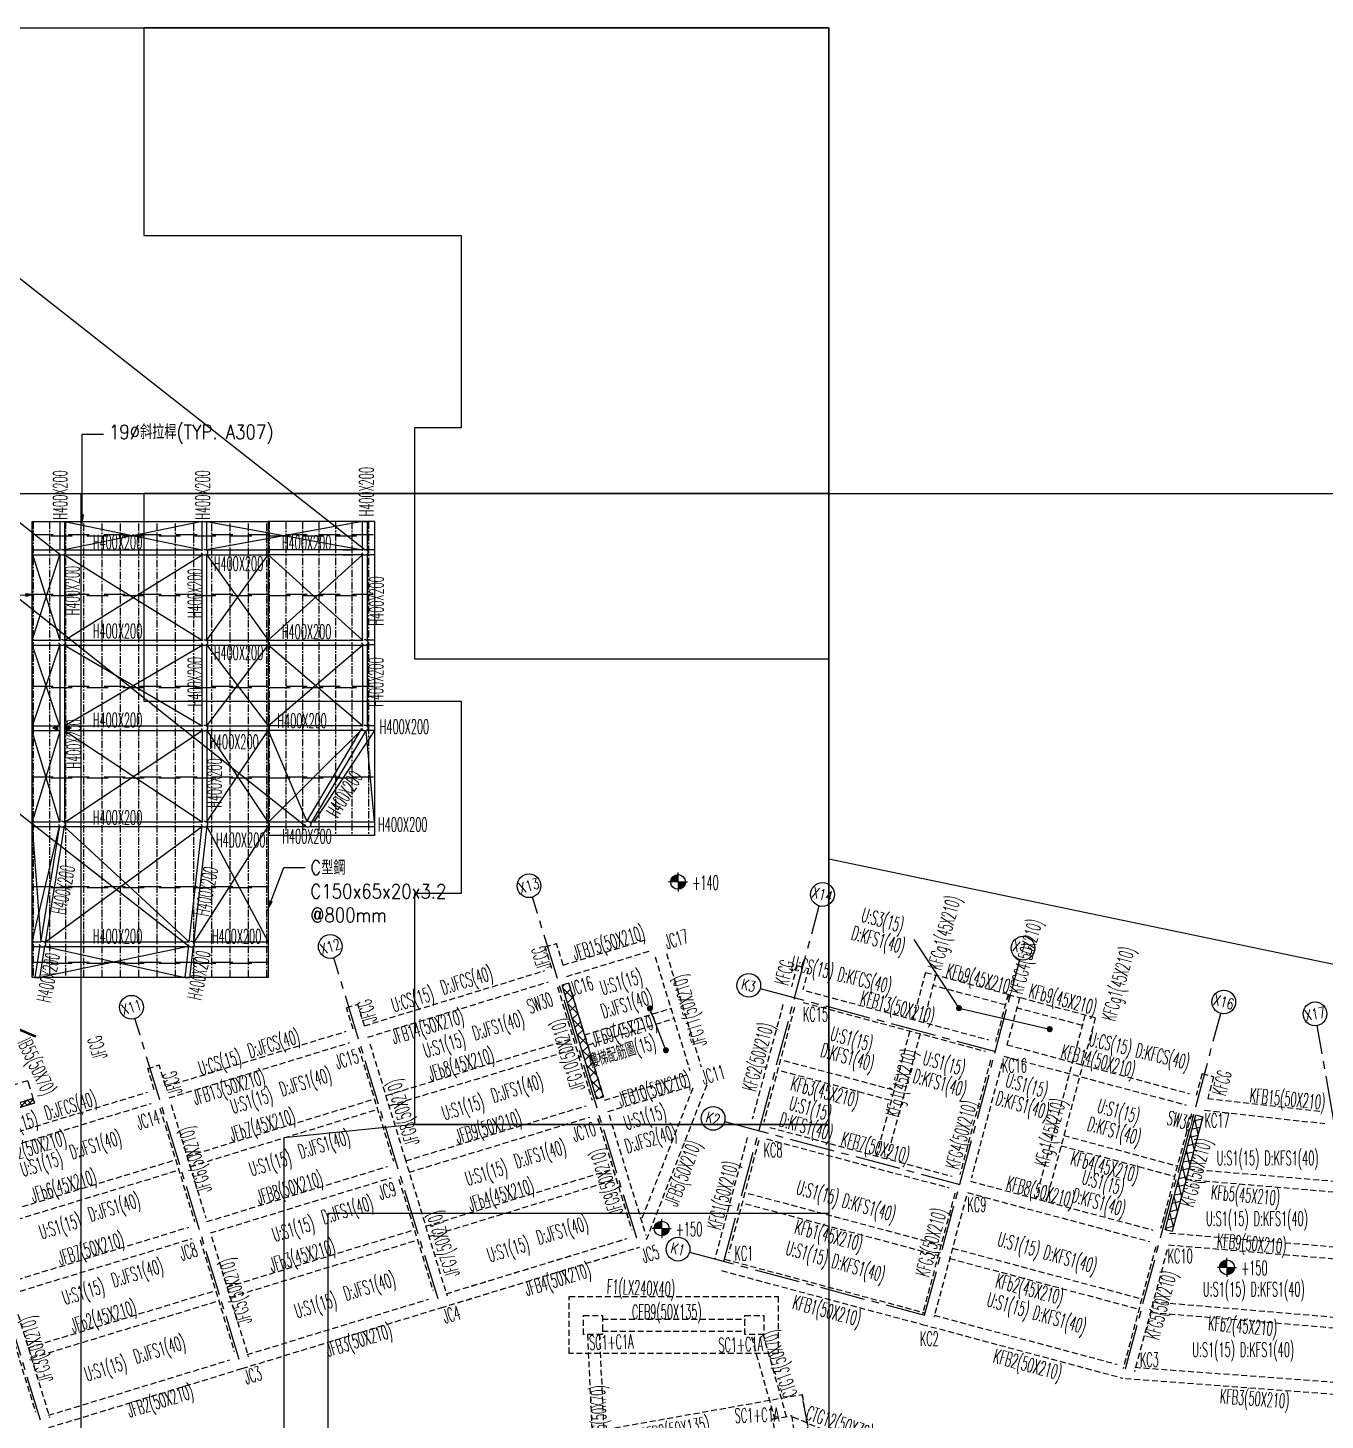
# Model space of a CAD drawing. Header units: centimetres. Extents: x -47768 to 194820, y -149527 to 141949.
# Drawn here: x 65386 to 70848, y -668 to 5195 of the extents above; entities that cross this region are included whole.
import ezdxf
from ezdxf import colors
from ezdxf.entities.mleader import LeaderData, LeaderLine
from ezdxf.enums import TextEntityAlignment as Align
from ezdxf.math import Vec2, Vec3

# ---------------------------------------------------------------- set-up
doc = ezdxf.new("R2010")
doc.units = ezdxf.units.CM
for name, pattern in [('CENTER2', [28.575, 19.05, -3.175, 3.175, -3.175]), ('HIDDEN', [0.375, 0.25, -0.125]), ('建築圖|CENTER', [50.8, 31.75, -6.35, 6.35, -6.35])]:
    doc.linetypes.add(name, pattern=pattern)
doc.layers.get('0').update_dxf_attribs({"color": 8})
for name, color, linetype in [('0S-B', 6, 'HIDDEN'), ('0S-COL-H', 8, 'HIDDEN'), ('0S-colhead', 8, 'HIDDEN'), ('0S-c型鋼', 11, '建築圖|CENTER'), ('0S-GRID', 8, 'Continuous'), ('0S-J', 3, 'HIDDEN'), ('0S-SB', 6, 'Continuous'), ('0S-Shear wall', 7, 'Continuous'), ('0S-伸縮縫', 4, 'Continuous'), ('0S-剛接符號', 2, 'Continuous'), ('0S-斜拉桿', 131, 'Continuous'), ('0S-防垂桿', 41, 'Continuous'), ('1S-BN', 7, 'Continuous'), ('1S-CN', 2, 'Continuous'), ('1S-JN', 3, 'Continuous'), ('1S-SN', 4, 'Continuous'), ('1S-SWN', 7, 'Continuous'), ('1S-TEXT', 7, 'Continuous'), ('B', 6, 'HIDDEN'), ('F', 2, 'HIDDEN'), ('FL高程', 7, 'Continuous'), ('FN', 2, 'Continuous'), ('高程線', 7, 'Continuous')]:
    doc.layers.add(name, color=color, linetype=linetype)
doc.layers.add('0S-繪圖區', color=171, linetype='Continuous', plot=False)
doc.styles.add('ae', font='romans.shx', dxfattribs={"bigfont": 'chineset.shx'})
doc.styles.add('CHINA', font='romans.shx', dxfattribs={"width": 0.85, "bigfont": 'chineset.shx'})
doc.styles.add('ROMAND', font='romand')
doc.styles.add('txt', font='romans.shx', dxfattribs={"height": 0.2, "bigfont": 'chineset.shx'})

# ---------------------------------------------------------------- blocks, each defined once
blk = doc.blocks.new('地下一樓柱位')
at = {"color": 0, "linetype": 'HIDDEN', "ltscale": 150}
blk.add_lwpolyline([(156856.2, 65824.7), (156932.7, 65848.1), (156956.1, 65771.6), (156879.6, 65748.2), (156856.2, 65824.7)], dxfattribs=at)
blk = doc.blocks.new('ELE')
at = {"ltscale": 100}
h = blk.add_hatch(color=0, dxfattribs=at)
h.dxf.hatch_style = 1
edge = h.paths.add_edge_path()
edge.add_arc((55199, -2026.6), 20.7, 90, 180)
edge.add_line((55178.3, -2026.6), (55199, -2026.6))
edge.add_line((55199, -2026.6), (55199, -2005.9))
h = blk.add_hatch(color=0, dxfattribs=at)
h.dxf.hatch_style = 1
edge = h.paths.add_edge_path()
edge.add_line((55199, -2047.4), (55199, -2026.6))
edge.add_line((55199, -2026.6), (55219.7, -2026.6))
edge.add_arc((55199, -2026.6), 20.7, 270, 360, ccw=False)
at = {"color": 0, "ltscale": 100}
for q in [(55172.4, -2026.6), (55199, -2000), (55225.6, -2026.6), (55199, -2053.2)]:
    blk.add_line((55199, -2026.6), q, dxfattribs=at)
blk.add_circle((55199, -2026.6), 20.7, dxfattribs=at)
blk = doc.blocks.new('0S-ELE')
at = {"layer": 'FL高程', "ltscale": 100, "xscale": 1.5, "yscale": 1.5, "zscale": 1.5}
blk.add_blockref('ELE', (-26764.5, -529.8), dxfattribs=at)
at = {"layer": 'FL高程', "ltscale": 100, "style": 'CHINA', "width": 0.5}
blk.add_attdef('+150', text='', height=60, dxfattribs=at).set_placement((56149.6, -3572.5), align=Align.MIDDLE)
blk = doc.blocks.new('*U146')
at = {"color": 0, "ltscale": 100}
for points in [[(-36.3, 27), (36.3, 27), (36.3, -27), (-36.3, -27)], [(22.253, -6.279), (36.3, -6.279), (36.3, -27), (22.253, -27)]]:
    blk.add_lwpolyline(points, close=True, dxfattribs=at)
blk.add_lwpolyline([(36.3, 27), (17.074, 27), (17.074, 21.168), (25.98, 21.168), (25.98, 15.768), (24.673, 15.768), (24.673, 9.288), (36.3, 9.288), (36.3, 27)], dxfattribs=at)
blk = doc.blocks.new('XLINE')
blk.add_circle((0, 0), 50)
at = {"style": 'ROMAND', "width": 0.74997, "flags": 8}
blk.add_attdef('X-LINE', text='', height=50, dxfattribs=at).set_placement((0, 0), align=Align.MIDDLE)
blk = doc.blocks.new('柱位編號')
at = {"color": 0, "linetype": 'CENTER2', "ltscale": 10}
for p, q in [((138657.5, 35946.9), (138218.5, 37382.8)), ((139024.5, 35848.6), (139425.7, 37345.8)), ((137820.7, 35691.1), (137381.7, 37127)), ((139869.7, 35622.1), (140270.9, 37119.3)), ((139177.3, 36998.2), (140167.4, 36732.9)), ((140714.9, 35395.6), (141116.1, 36892.8)), ((136983.9, 35435.3), (136544.9, 36871.2)), ((141791.2, 35315.5), (141522, 36841.9)), ((136147.2, 35179.4), (135708.2, 36615.3)), ((139027.2, 36438), (140017.2, 36172.7)), ((138879.6, 35887.4), (139869.7, 35622.1))]:
    blk.add_line(p, q, dxfattribs=at)
at = {"color": 0}
ref = blk.add_blockref('XLINE', (138203.9, 37430.6), dxfattribs=dict(at, rotation=16.99999999999998))
ref.add_attrib('X-LINE', 'X13', dxfattribs={"height": 45, "rotation": 17, "style": 'ROMAND', "width": 0.74997}).set_placement((138203.9, 37430.6), align=Align.MIDDLE)
ref = blk.add_blockref('XLINE', (139439.4, 37393.8), dxfattribs=dict(at, rotation=344.9999999999999))
ref.add_attrib('X-LINE', 'X14', dxfattribs={"height": 45, "rotation": 345, "style": 'ROMAND', "width": 0.74997}).set_placement((139439.4, 37393.8), align=Align.MIDDLE)
ref = blk.add_blockref('XLINE', (137367.1, 37174.8), dxfattribs=dict(at, rotation=16.99999999999998))
ref.add_attrib('X-LINE', 'X12', dxfattribs={"height": 45, "rotation": 17, "style": 'ROMAND', "width": 0.74997}).set_placement((137367.1, 37174.8), align=Align.MIDDLE)
ref = blk.add_blockref('XLINE', (140283.8, 37167.6), dxfattribs=dict(at, rotation=344.9999999999999))
ref.add_attrib('X-LINE', 'X15', dxfattribs={"height": 45, "rotation": 345, "style": 'ROMAND', "width": 0.74997}).set_placement((140283.8, 37167.6), align=Align.MIDDLE)
ref = blk.add_blockref('XLINE', (139129, 37011.1), dxfattribs=dict(at, rotation=344.9999999999999))
ref.add_attrib('X-LINE', 'K3', dxfattribs={"height": 45, "rotation": 345, "style": 'ROMAND', "width": 0.74997}).set_placement((139129, 37011.1), align=Align.MIDDLE)
ref = blk.add_blockref('XLINE', (141129, 36941.1), dxfattribs=dict(at, rotation=344.9999999999999))
ref.add_attrib('X-LINE', 'X16', dxfattribs={"height": 45, "rotation": 345, "style": 'ROMAND', "width": 0.74997}).set_placement((141129, 36941.1), align=Align.MIDDLE)
ref = blk.add_blockref('XLINE', (136530.3, 36919), dxfattribs=dict(at, rotation=16.99999999999998))
ref.add_attrib('X-LINE', 'X11', dxfattribs={"height": 45, "rotation": 17, "style": 'ROMAND', "width": 0.74997}).set_placement((136530.3, 36919), align=Align.MIDDLE)
ref = blk.add_blockref('XLINE', (141513.3, 36891.1), dxfattribs=dict(at, rotation=9.999999999999945))
ref.add_attrib('X-LINE', 'X17', dxfattribs={"height": 45, "rotation": 10, "style": 'ROMAND', "width": 0.74997}).set_placement((141513.3, 36891.1), align=Align.MIDDLE)
ref = blk.add_blockref('XLINE', (138978.9, 36450.9), dxfattribs=dict(at, rotation=344.9999999999999))
ref.add_attrib('X-LINE', 'K2', dxfattribs={"height": 45, "rotation": 345, "style": 'ROMAND', "width": 0.74997}).set_placement((138978.9, 36450.9), align=Align.MIDDLE)
ref = blk.add_blockref('XLINE', (138831.3, 35900.3), dxfattribs=dict(at, rotation=344.9999999999999))
ref.add_attrib('X-LINE', 'K1', dxfattribs={"height": 45, "rotation": 345, "style": 'ROMAND', "width": 0.74997}).set_placement((138831.3, 35900.3), align=Align.MIDDLE)
blk = doc.blocks.new('zw$366F')
at = {"linetype": 'Continuous'}
for p, q in [((1315, 124.7), (867.4, 124.7)), ((1315, 124.7), (1315, -1197.7)), ((1315, -1197.7), (867.4, -1197.7))]:
    blk.add_line(p, q, dxfattribs=at)
blk.add_lwpolyline([(-126, 124.7), (867.4, 124.7), (867.4, -1794.9), (-126, -1794.9)], close=True, dxfattribs=at)
blk = doc.blocks.new('zw$D19')
at = {"color": 0, "linetype": 'HIDDEN', "ltscale": 150}
for centre in [(126, -129.7), (726, -129.7), (1401, -129.7), (126, -509.7), (726, -510), (1401, -509.7), (726, -869.7), (1401, -869.7), (126, -1274.7), (726, -1274.7), (1161, -1274.7), (43.8, -1780), (669.6, -1780)]:
    blk.add_circle(centre, 12.5, dxfattribs=at)

msp = doc.modelspace()

# ---------------------------------------------------------------- hatches: boundary and pattern name
at = {"layer": '0S-Shear wall', "ltscale": 100}
h = msp.add_hatch(dxfattribs=at)
h.set_pattern_fill('ANSI37', color=256, scale=10)
h.set_pattern_definition([(45, (70148.378, -16536.193), (-22.45064, 22.45064), []), (135, (70148.378, -16536.193), (-22.45064, -22.45064), [])])
h.paths.add_polyline_path([(67634.5014, 1162.7049), (67780.6872, 684.5525), (67809.3764, 693.3237), (67663.1905, 1171.476)])
h = msp.add_hatch(dxfattribs=at)
h.set_pattern_fill('ANSI37', color=256, scale=10, angle=328)
h.set_pattern_definition([(13, (63858.007, -15817.898), (-7.142196, 30.93625), []), (103, (63858.007, -15817.898), (-30.93625, -7.142196), [])])
h.paths.add_polyline_path([(70303.8413, 616.5873), (70332.8193, 608.8232), (70203.4098, 125.8603), (70174.4319, 133.6249)])
at = {"layer": '0S-伸縮縫', "ltscale": 100}
h = msp.add_hatch(dxfattribs=at)
h.set_pattern_fill('ANSI37', color=256, scale=5)
h.set_pattern_definition([(45, (-10308.878, -23645.545), (-11.22532, 11.22532), []), (135, (-10308.878, -23645.545), (-11.22532, -11.22532), [])])
h.paths.add_polyline_path([(65407.4373, 685.8013), (65413.2839, 666.6881), (64188.454, 292.209), (64182.6071, 311.3332)])
at = {"layer": '0S-剛接符號', "ltscale": 100}
h = msp.add_hatch(color=256, dxfattribs=at)
h.dxf.hatch_style = 1
h.paths.add_polyline_path([(65514.234, 2232.4961), (65514.1554, 2260.1534), (65486.5374, 2246.2461)])
h = msp.add_hatch(color=256, dxfattribs=at)
h.dxf.hatch_style = 1
h.paths.add_polyline_path([(65545.322, 2232.4961), (65545.4006, 2260.1534), (65573.0186, 2246.2461)])

# ---------------------------------------------------------------- linework, layer by layer
at = {"ltscale": 100}
for p, q in [((64636.1641, 4701.0933), (66805.0943, 2998.5125)), ((63365.3349, 4689.5282), (65521.9669, 2976.2576)), ((64397.7843, 3545.9349), (66557.0044, 1831.2271)), ((63889.1659, 3026.2681), (66065.7123, 1325.8522))]:
    msp.add_line(p, q, dxfattribs=at)
at = {"layer": '0S-B', "ltscale": 100}
for p, q in [((67639.8008, 1248.0488), (67993.6335, 1356.2265)), ((67564.2102, 1324.2791), (67612.0255, 1338.8977)), ((67591.9855, 1233.4302), (67564.2102, 1324.2791)), ((67639.8008, 1248.0488), (67612.0255, 1338.8977)), ((67654.4194, 1200.2335), (68008.2521, 1308.4113)), ((68074.4015, 1297.2645), (68220.588, 819.11)), ((68026.5862, 1282.6459), (68172.7727, 804.4914)), ((68624.538, 1246.121), (68600.3694, 1155.9227)), ((68624.4899, 1245.9413), (68672.7789, 1232.9731)), ((68672.8343, 1233.18), (68648.6657, 1142.9817)), ((66802.8017, 992.4469), (67563.064, 1224.8824)), ((66817.4203, 944.6316), (67577.6826, 1177.0671)), ((67615.3751, 1156.9274), (67761.55, 678.7716)), ((67663.1907, 1171.5449), (67809.3656, 693.3891)), ((68663.1546, 1139.0995), (69431.0657, 933.3383)), ((69513.145, 1123.7516), (69460.0434, 925.5737)), ((69513.145, 1123.7516), (69561.4413, 1110.8106)), ((66727.4436, 1068.4539), (66775.2588, 1083.0725)), ((66755.1366, 977.8742), (66727.4436, 1068.4539)), ((66802.9518, 992.4928), (66775.2588, 1083.0725)), ((68565.175, 1082.5309), (68435.7654, 599.568)), ((68613.4713, 1069.59), (68484.0617, 586.6271)), ((68650.2137, 1090.8032), (69418.1247, 885.042)), ((69561.4413, 1110.8106), (69508.3397, 912.6328)), ((65966.035, 736.6216), (66726.2973, 969.0571)), ((65980.6536, 688.8064), (66740.9159, 921.2419)), ((66778.3807, 901.3018), (66924.6558, 422.8375)), ((66826.1961, 915.9198), (66972.4712, 437.4555)), ((69508.3397, 912.6328), (70276.2508, 706.8717)), ((65890.6769, 812.6286), (65938.4921, 827.2472)), ((65965.9305, 737.5006), (65938.4921, 827.2472)), ((69439.3379, 848.2997), (69309.9284, 365.3368)), ((69487.6342, 835.3587), (69358.2247, 352.3958)), ((69495.3988, 864.3365), (70263.3098, 658.5754)), ((65918.1152, 722.882), (65890.6769, 812.6286)), ((67813.762, 679.0473), (68167.5954, 787.2233)), ((70329.8163, 790.87), (70305.2285, 699.1071)), ((70329.8163, 790.87), (70378.1126, 777.9291)), ((70378.1126, 777.9291), (70353.5248, 686.1661)), ((65129.5008, 480.573), (65889.7631, 713.0085)), ((67828.3804, 631.232), (68182.2138, 739.408)), ((68185.2169, 729.5852), (67968.2164, 173.8509)), ((68243.9777, 742.6056), (67986.7311, 83.8021)), ((65144.1194, 432.7578), (65904.3817, 665.1933)), ((65941.6083, 645.499), (66087.7876, 167.3446)), ((65989.4237, 660.1169), (66135.603, 181.9625)), ((66976.8939, 423.4856), (67737.0205, 655.8682)), ((70353.5248, 686.1661), (70837.1461, 631.8634)), ((66991.5118, 375.6701), (67751.6384, 608.0527)), ((67784.7096, 602.4904), (67928.3367, 132.6839)), ((67784.9511, 602.2695), (67928.5846, 132.4655)), ((67832.7663, 616.8881), (67987.7233, 110.0466)), ((70284.523, 621.833), (70155.1135, 138.8701)), ((70332.8193, 608.8921), (70203.4098, 125.9291)), ((70340.4369, 637.3215), (70846.197, 580.5329)), ((68509.1573, 564.3736), (69277.0683, 358.6124)), ((68415.0599, 522.294), (68277.8857, 10.3528)), ((68463.3562, 509.353), (68336.206, 34.822)), ((68496.2163, 516.0773), (69264.1274, 310.3162)), ((66972.4711, 437.456), (67150.7085, -145.5611)), ((66139.9886, 167.618), (66900.3895, 400.0958)), ((66154.6072, 119.8027), (66915.0081, 352.2806)), ((66948.0445, 346.3328), (67091.5701, -123.1414)), ((69354.3424, 337.9069), (70122.2704, 132.1412)), ((69289.2229, 288.0627), (69152.0488, -223.878)), ((69337.5192, 275.1217), (69200.3451, -236.8189)), ((69341.4014, 289.6106), (70109.3295, 83.8449)), ((65303.2214, -88.2074), (66063.4842, 144.2282)), ((70192.5166, 119.5452), (70951.6331, 56.0403)), ((65317.84, -136.0227), (66078.1028, 96.413)), ((66111.1773, 90.8403), (66254.8035, -378.9666)), ((66158.9927, 105.4581), (66313.9419, -401.3864)), ((67124.151, -195.5076), (67960.9177, 60.3176)), ((67124.3993, -195.7257), (67961.166, 60.0995)), ((67146.57, -136.3689), (67909.2616, 96.8093)), ((67146.8183, -136.587), (67909.5099, 96.5913)), ((70134.408, 61.596), (69997.2339, -450.3447)), ((70188.3484, 69.7192), (70947.4649, 6.2144)), ((68319.5535, 9.5439), (69164.2962, -216.8069)), ((70182.7043, 48.6551), (70045.5302, -463.2856)), ((68306.6124, -38.7523), (69151.3552, -265.1032)), ((65274.4096, -164.9853), (65418.0368, -634.7918)), ((65322.225, -150.3674), (65477.1752, -657.2116)), ((66309.8033, -392.1941), (67072.4949, -159.0159)), ((66287.3834, -451.3332), (67124.151, -195.5076)), ((67124.151, -195.5076), (67124.151, -195.5076)), ((69201.7064, -226.8303), (69972.0715, -433.249)), ((67803.424, -243.1161), (68406.8995, -243.1161)), ((67803.424, -293.1161), (68406.8995, -293.1161)), ((69151.3554, -265.1026), (69996.5405, -491.5692)), ((67742.0045, -308.5552), (67764.6485, -798.3683)), ((67791.9512, -306.2462), (67814.5952, -796.0593)), ((68532.3512, -667.7343), (68430.8371, -309.2833)), ((68580.4592, -654.1101), (68478.9451, -295.659)), ((64614.0025, -962.8893), (66287.3834, -451.3332)), ((65473.1199, -647.9711), (66235.7282, -414.8401)), ((70046.2388, -445.7272), (71045.3195, -520.2044)), ((70006.8931, -492.9328), (71082.3447, -573.1032))]:
    msp.add_line(p, q, dxfattribs=at)
at = {"layer": '0S-COL-H', "ltscale": 100}
for points in [[(67725.1617, -228.1161), (67805.1617, -228.1161), (67805.1617, -308.1161), (67725.1617, -308.1161)], [(68405.1617, -228.1161), (68485.1617, -228.1161), (68485.1617, -308.1161), (68405.1617, -308.1161)], [(68521.6913, -663.3832), (68600.4491, -649.3402), (68614.492, -728.0981), (68535.7342, -742.141)]]:
    msp.add_lwpolyline(points, close=True, dxfattribs=at)
at = {"layer": '0S-c型鋼'}
for p, q in [((65408.8226, 3115.7025), (65408.8226, 1196.1436)), ((65476.8003, 3115.7025), (65476.8003, 1196.1436)), ((65544.778, 3115.7025), (65544.778, 1196.1436)), ((65621.8184, 1196.1436), (65621.8184, 3115.7025)), ((65698.8589, 1196.1436), (65698.8589, 3115.7025)), ((65775.8993, 1196.1436), (65775.8993, 3115.7025)), ((65852.9397, 1196.1436), (65852.9397, 3115.7025)), ((65929.9802, 1196.1436), (65929.9802, 3115.7025)), ((66007.0206, 1196.1436), (66007.0206, 3115.7025)), ((66084.061, 1196.1436), (66084.061, 3115.7025)), ((66161.1015, 1196.1436), (66161.1015, 3115.7025)), ((66238.1419, 1196.1436), (66238.1419, 3115.7025)), ((66315.1823, 1196.1436), (66315.1823, 3115.7025)), ((66392.2228, 1196.1436), (66392.2228, 3115.7025)), ((66402.2228, 3115.7025), (66402.2228, 1793.2666)), ((66471.8775, 3115.7025), (66471.8775, 1793.2666)), ((66541.5323, 3115.7025), (66541.5323, 1793.2666)), ((66611.1871, 3115.7025), (66611.1871, 1793.2666)), ((66680.8418, 3115.7025), (66680.8418, 1793.2666)), ((66750.4966, 3115.7025), (66750.4966, 1793.2666)), ((66820.1514, 3115.7025), (66820.1514, 1793.2666))]:
    msp.add_line(p, q, dxfattribs=at)
at = {"layer": '0S-J', "ltscale": 100}
for p, q in [((69165.2182, 1216.9783), (69112.1166, 1018.8005)), ((69208.6848, 1205.3315), (69155.5832, 1007.1536)), ((69165.2182, 1216.9783), (69208.6848, 1205.3315)), ((69513.145, 1123.7516), (69208.6848, 1205.3315)), ((69501.4982, 1080.2849), (69197.038, 1161.8648)), ((67729.616, 954.2537), (68093.0165, 1065.3623)), ((69825.0833, 993.5805), (69549.7945, 1067.344)), ((69880.0033, 1025.4522), (69561.4413, 1110.8106)), ((67742.7734, 911.2202), (68106.1739, 1022.3287)), ((69836.7302, 1037.0472), (69629.6313, 264.1435)), ((69880.1968, 1025.4004), (69673.0979, 252.4966)), ((66892.7042, 698.3706), (67681.8026, 939.6349)), ((69099.1756, 970.5042), (68958.1192, 444.0746)), ((69142.6423, 958.8573), (69001.5859, 432.4277)), ((66905.8615, 655.337), (67694.96, 896.6014)), ((68569.0569, 845.9654), (69032.5924, 722.0122)), ((68557.432, 802.4929), (69020.9674, 678.5396)), ((66055.9352, 442.5567), (66844.8889, 683.754)), ((66069.0915, 399.5228), (66858.0452, 640.7202)), ((69747.5743, 530.4465), (70225.6529, 402.0819)), ((69735.9051, 486.9858), (70213.9836, 358.6212)), ((65219.1646, 186.7447), (66008.1199, 427.9388)), ((65232.3207, 143.7108), (66021.2759, 384.9048)), ((67060.9961, 147.8856), (67849.9519, 389.0817)), ((70274.033, 389.4985), (70919.9526, 335.0072)), ((67074.1522, 104.8517), (67863.108, 346.0478)), ((70262.1999, 345.3369), (70928.0358, 289.1654)), ((68407.4755, 242.8475), (69218.8532, 25.4395)), ((68419.1224, 286.3142), (69230.5001, 68.9062)), ((66224.2379, -107.9244), (67013.1817, 133.268)), ((66237.394, -150.9583), (67026.3379, 90.2341)), ((69267.1495, 12.4986), (70064.0383, -201.0271)), ((69278.7963, 55.9652), (70075.6852, -157.5605)), ((65387.4732, -363.7623), (66176.4117, -122.5464)), ((65400.6306, -406.7958), (66189.5691, -165.5799)), ((70120.0517, -169.8146), (71028.3403, -246.5301)), ((70116.2644, -214.6549), (71024.553, -291.3704))]:
    msp.add_line(p, q, dxfattribs=at)
at = {"layer": '0S-SB', "ltscale": 100}
for p, q in [((65519.778, 3115.7025), (65519.778, 2993.5165)), ((65519.778, 3115.7025), (65539.778, 3115.7025)), ((65539.778, 3115.7025), (65539.778, 2993.5165)), ((66119.778, 2993.5165), (66119.778, 3115.7025)), ((66119.778, 3115.7025), (66139.778, 3115.7025)), ((66139.778, 2993.5165), (66139.778, 3115.7025)), ((66795.1514, 2992.9909), (66795.1514, 3115.7025)), ((66795.1514, 3115.7025), (66815.1514, 3115.7025)), ((66815.1514, 2992.9909), (66815.1514, 3115.7025)), ((65403.8226, 2996.0165), (65522.278, 2996.0165)), ((65403.8226, 2996.0165), (65403.8226, 2976.0165)), ((65537.278, 2996.0165), (66122.278, 2996.0165)), ((66137.278, 2996.0165), (66397.2228, 2996.0165)), ((66797.278, 2996.0165), (66397.2228, 2996.0165)), ((66712.278, 2996.0165), (66744.778, 2996.0165)), ((66844.778, 2996.0165), (66812.278, 2996.0165)), ((66844.778, 2996.0165), (66844.778, 2976.0165)), ((65403.8226, 2976.0165), (65522.278, 2976.0165)), ((65519.778, 2978.5165), (65519.778, 2613.5165)), ((65537.278, 2976.0165), (66122.278, 2976.0165)), ((65539.778, 2978.5165), (65539.778, 2613.5165)), ((66119.778, 2613.2025), (66119.778, 2978.5165)), ((66137.278, 2976.0165), (66397.2228, 2976.0165)), ((66139.778, 2613.2025), (66139.778, 2978.5165)), ((66797.278, 2976.0165), (66397.2228, 2976.0165)), ((66712.278, 2976.0165), (66744.778, 2976.0165)), ((66795.1514, 2612.9909), (66795.1514, 2979.042)), ((66844.778, 2976.0165), (66812.278, 2976.0165)), ((66815.1514, 2612.9909), (66815.1514, 2979.042)), ((65403.8226, 2615.7025), (65522.716, 2615.7025)), ((65403.8226, 2615.7025), (65403.8226, 2595.7025)), ((65403.8226, 2595.7025), (65522.716, 2595.7025)), ((65519.778, 2598.5165), (65519.778, 1848.5159)), ((65536.84, 2615.7025), (66122.278, 2615.7025)), ((65536.84, 2595.7025), (66122.278, 2595.7025)), ((65539.778, 2598.5165), (65539.778, 1848.5159)), ((66119.778, 2253.2025), (66119.778, 2598.2025)), ((66137.278, 2615.7025), (66797.716, 2615.7025)), ((66137.278, 2595.7025), (66797.716, 2595.7025)), ((66139.778, 2253.2025), (66139.778, 2598.2025)), ((66794.778, 2598.5165), (66794.778, 2253.2025)), ((66844.778, 2616.0165), (66812.278, 2616.0165)), ((66844.778, 2596.0165), (66812.278, 2596.0165)), ((66814.778, 2598.5165), (66814.778, 2253.2025)), ((66844.778, 2616.0165), (66844.778, 2596.0165)), ((65403.8226, 2255.7025), (65519.778, 2255.7025)), ((65403.8226, 2235.7025), (65519.778, 2235.7025)), ((65539.778, 2255.7025), (66122.278, 2255.7025)), ((65539.778, 2235.7025), (66122.278, 2235.7025)), ((66119.778, 2238.2025), (66119.778, 1848.5159)), ((66137.278, 2255.7025), (66397.2228, 2255.7025)), ((66137.278, 2235.7025), (66397.2228, 2235.7025)), ((66139.778, 2238.2025), (66139.778, 1848.5159)), ((66797.278, 2255.7025), (66397.2228, 2255.7025)), ((66797.278, 2235.7025), (66397.2228, 2235.7025)), ((66559.9986, 1852.5661), (66792.3516, 2244.6623)), ((66577.2044, 1842.3701), (66809.5574, 2234.4663)), ((66844.778, 2255.7025), (66812.278, 2255.7025)), ((66844.778, 2235.7025), (66812.278, 2235.7025)), ((66844.778, 2255.7025), (66844.778, 2235.7025)), ((65403.8226, 1851.0159), (65522.278, 1851.0159)), ((65403.8226, 1851.0159), (65403.8226, 1831.0159)), ((65403.8226, 1831.0159), (65522.278, 1831.0159)), ((65519.2554, 1835.7722), (65439.5467, 1343.448)), ((65538.9983, 1832.5758), (65459.2897, 1340.2516)), ((65537.278, 1851.0159), (66122.278, 1851.0159)), ((65537.278, 1831.0159), (66122.278, 1831.0159)), ((66064.748, 1343.4651), (66120.3146, 1836.3379)), ((66084.6221, 1341.2245), (66140.1887, 1834.0973)), ((66137.278, 1851.0159), (66397.2228, 1851.0159)), ((66137.278, 1831.0159), (66397.2228, 1831.0159)), ((66397.2228, 1851.0159), (66557.278, 1851.0159)), ((66397.2228, 1831.0159), (66557.278, 1831.0159)), ((66572.278, 1851.0159), (66844.778, 1851.0159)), ((66572.278, 1831.0159), (66844.778, 1831.0159)), ((66844.778, 1851.0159), (66844.778, 1831.0159)), ((65403.8226, 1345.7025), (65440.1468, 1345.7025)), ((65403.8226, 1345.7025), (65403.8226, 1325.7025)), ((65403.8226, 1325.7025), (65440.1468, 1325.7025)), ((65436.5932, 1329.8657), (65415.3334, 1196.1436)), ((65456.3452, 1326.7254), (65435.0853, 1193.0033)), ((65455.1468, 1345.7025), (66065.9079, 1345.7025)), ((65455.1468, 1325.7025), (66065.9079, 1325.7025)), ((66048.1389, 1196.1436), (66063.237, 1330.063)), ((66068.013, 1193.9029), (66083.1111, 1327.8224)), ((66080.9079, 1345.7025), (66397.2228, 1345.7025)), ((66080.9079, 1325.7025), (66397.2228, 1325.7025)), ((66397.2228, 1345.7025), (66397.2228, 1325.7025)), ((65415.3334, 1196.1436), (65435.5846, 1196.1436)), ((66048.1389, 1196.1436), (66068.2656, 1196.1436))]:
    msp.add_line(p, q, dxfattribs=at)
at = {"layer": '0S-Shear wall', "ltscale": 100}
msp.add_lwpolyline([(67634.5014, 1162.7049), (67780.6872, 684.5525), (67809.3764, 693.3237), (67663.1905, 1171.476)], close=True, dxfattribs=at)
msp.add_lwpolyline([(70303.8413, 616.5873), (70332.8193, 608.8232), (70203.4098, 125.8603), (70174.4319, 133.6249), (70303.8413, 616.5873)], dxfattribs=at)
at = {"layer": '0S-伸縮縫', "ltscale": 100}
msp.add_lwpolyline([(65407.4373, 685.8013), (65413.2839, 666.6881), (64188.454, 292.209), (64182.6071, 311.3332), (65407.4373, 685.8013)], dxfattribs=at)
at = {"layer": '0S-斜拉桿', "ltscale": 100}
for p, q in [((65539.778, 3115.7025), (66119.778, 2996.0165)), ((66119.778, 3115.7025), (65539.778, 2996.0165)), ((66139.778, 3115.7025), (66795.1514, 2996.0165)), ((66795.257, 3115.7025), (66139.778, 2996.0165)), ((65403.8226, 2981.0165), (65519.778, 2615.7025)), ((65403.8226, 2615.7025), (65519.778, 2976.0165)), ((65539.778, 2976.0165), (66119.778, 2615.7025)), ((65539.778, 2615.7025), (66119.778, 2976.0165)), ((66139.778, 2976.0165), (66397.2228, 2615.7025)), ((66139.778, 2615.7025), (66397.2228, 2976.0165)), ((66397.2228, 2976.0165), (66795.1514, 2615.7025)), ((66397.2228, 2615.7025), (66795.1514, 2976.0165)), ((65403.8226, 2251.0165), (65519.778, 2595.7025)), ((65403.8226, 2595.7025), (65519.778, 2251.0165)), ((65539.778, 2595.7025), (66119.778, 2255.7025)), ((65539.778, 2255.7025), (66119.778, 2595.7025)), ((66139.778, 2595.7025), (66397.2228, 2255.7025)), ((66139.778, 2255.7025), (66397.2228, 2595.7025)), ((66794.778, 2255.7025), (66397.2228, 2595.7025)), ((66397.2228, 2255.7025), (66794.778, 2595.7025)), ((65519.778, 2231.0165), (65403.8226, 1851.0159)), ((65519.778, 1848.196), (65403.8226, 2231.0165)), ((65539.778, 2235.7025), (66119.778, 1851.0159)), ((65539.778, 1848.196), (66119.778, 2235.7025)), ((66139.778, 2235.7025), (66397.2228, 1848.196)), ((66139.778, 1851.0159), (66397.2228, 2235.7025)), ((66397.2228, 2235.7025), (66559.8933, 1852.522)), ((66397.2228, 1848.196), (66787.2831, 2235.7025)), ((66844.778, 2235.7025), (66589.9443, 1851.0159)), ((66844.778, 1851.0159), (66809.5886, 2234.1653)), ((65403.8226, 1345.7025), (65518.4853, 1831.0159)), ((65403.8226, 1831.0159), (65439.9118, 1345.7025)), ((65460.1722, 1345.7025), (66119.7146, 1831.0159)), ((65538.7285, 1831.0318), (66065.0002, 1345.7025)), ((66084.5986, 1341.0165), (66397.2228, 1831.0159)), ((66139.8413, 1831.0159), (66397.2228, 1345.7025)), ((66062.4351, 1325.798), (65435.5846, 1196.1436)), ((65456.8869, 1325.7025), (66048.6755, 1196.1436))]:
    msp.add_line(p, q, dxfattribs=at)
at = {"layer": '0S-繪圖區', "ltscale": 100}
for points in [[(68757.8069, 3234.0552), (68757.8069, 1695.4437), (70971.0214, 1233.9402), (73956.1895, 1718.8109), (74368.9981, -822.6975), (71747.983, -1096.9445), (69808.5, -1096.9445), (69931.1781, -4865.9448)], [(68757.8069, 577.2552), (67013.8236, 577.2552), (66463.5683, 520.1215), (66463.5683, -2905.4002), (64933.3589, -2905.4002), (64933.3589, -3546.2812), (63109.4495, -3546.2812), (63109.4495, -3941.0451), (57867.8069, -3941.0451)]]:
    msp.add_lwpolyline(points, dxfattribs=at)
at = {"layer": '0S-防垂桿', "ltscale": 5}
for p, q in [((65403.8226, 3060.4075), (65493.0391, 3060.4075)), ((65483.4047, 3055.5852), (65572.6212, 3055.5852)), ((65555.1149, 3060.4075), (65644.3315, 3060.4075)), ((65634.697, 3055.5852), (65723.9135, 3055.5852)), ((65706.4073, 3060.4075), (65795.6238, 3060.4075)), ((65785.9893, 3055.5852), (65875.2059, 3055.5852)), ((65857.6996, 3060.4075), (65946.9161, 3060.4075)), ((65937.2817, 3055.5852), (66026.4982, 3055.5852)), ((66008.9919, 3060.4075), (66098.2085, 3060.4075)), ((66088.574, 3055.5852), (66177.7905, 3055.5852)), ((66160.2843, 3060.4075), (66249.5008, 3060.4075)), ((66239.8663, 3055.5852), (66329.0829, 3055.5852)), ((66311.5766, 3060.4075), (66400.7932, 3060.4075)), ((66401.1587, 3055.5852), (66490.3752, 3055.5852)), ((66472.8689, 3060.4075), (66562.0855, 3060.4075)), ((66540.4682, 3055.5852), (66629.6847, 3055.5852)), ((66612.1785, 3060.4075), (66701.395, 3060.4075)), ((66679.7777, 3055.5852), (66768.9943, 3055.5852)), ((66751.488, 3060.4075), (66840.7046, 3060.4075)), ((65403.8226, 2809.1736), (65493.0391, 2809.1736)), ((65483.4047, 2804.3513), (65572.6212, 2804.3513)), ((65555.1149, 2809.1736), (65644.3315, 2809.1736)), ((65634.697, 2804.3513), (65723.9135, 2804.3513)), ((65706.4073, 2809.1736), (65795.6238, 2809.1736)), ((65785.9893, 2804.3513), (65875.2059, 2804.3513)), ((65857.6996, 2809.1736), (65946.9161, 2809.1736)), ((65937.2817, 2804.3513), (66026.4982, 2804.3513)), ((66008.9919, 2809.1736), (66098.2085, 2809.1736)), ((66088.574, 2804.3513), (66177.7905, 2804.3513)), ((66160.2843, 2809.1736), (66249.5008, 2809.1736)), ((66239.8663, 2804.3513), (66329.0829, 2804.3513)), ((66311.5766, 2809.1736), (66400.7932, 2809.1736)), ((66401.1587, 2804.3513), (66490.3752, 2804.3513)), ((66472.8689, 2809.1736), (66562.0855, 2809.1736)), ((66540.4682, 2804.3513), (66629.6847, 2804.3513)), ((66612.1785, 2809.1736), (66701.395, 2809.1736)), ((66679.7777, 2804.3513), (66768.9943, 2804.3513)), ((66751.488, 2809.1736), (66840.7046, 2809.1736)), ((65403.8226, 2421.9054), (65493.0391, 2421.9054)), ((65483.4047, 2417.0831), (65572.6212, 2417.0831)), ((65555.1149, 2421.9054), (65644.3315, 2421.9054)), ((65634.697, 2417.0831), (65723.9135, 2417.0831)), ((65706.4073, 2421.9054), (65795.6238, 2421.9054)), ((65785.9893, 2417.0831), (65875.2059, 2417.0831)), ((65857.6996, 2421.9054), (65946.9161, 2421.9054)), ((65937.2817, 2417.0831), (66026.4982, 2417.0831)), ((66008.9919, 2421.9054), (66098.2085, 2421.9054)), ((66088.574, 2417.0831), (66177.7905, 2417.0831)), ((66160.2843, 2421.9054), (66249.5008, 2421.9054)), ((66239.8663, 2417.0831), (66329.0829, 2417.0831)), ((66311.5766, 2421.9054), (66400.7932, 2421.9054)), ((66401.1587, 2417.0831), (66490.3752, 2417.0831)), ((66472.8689, 2421.9054), (66562.0855, 2421.9054)), ((66540.4682, 2417.0831), (66629.6847, 2417.0831)), ((66612.1785, 2421.9054), (66701.395, 2421.9054)), ((66679.7777, 2417.0831), (66768.9943, 2417.0831)), ((66751.488, 2421.9054), (66840.7046, 2421.9054)), ((65403.8226, 2040.6466), (65493.0391, 2040.6466)), ((65483.4047, 2035.8243), (65572.6212, 2035.8243)), ((65555.1149, 2040.6466), (65644.3315, 2040.6466)), ((65634.697, 2035.8243), (65723.9135, 2035.8243)), ((65706.4073, 2040.6466), (65795.6238, 2040.6466)), ((65785.9893, 2035.8243), (65875.2059, 2035.8243)), ((65857.6996, 2040.6466), (65946.9161, 2040.6466)), ((65937.2817, 2035.8243), (66026.4982, 2035.8243)), ((66008.9919, 2040.6466), (66098.2085, 2040.6466)), ((66088.574, 2035.8243), (66177.7905, 2035.8243)), ((66160.2843, 2040.6466), (66249.5008, 2040.6466)), ((66239.8663, 2035.8243), (66329.0829, 2035.8243)), ((66311.5766, 2040.6466), (66400.7932, 2040.6466)), ((66401.1587, 2035.8243), (66490.3752, 2035.8243)), ((66472.8689, 2040.6466), (66562.0855, 2040.6466)), ((66540.4682, 2035.8243), (66629.6847, 2035.8243)), ((66612.1785, 2040.6466), (66701.395, 2040.6466)), ((66679.7777, 2035.8243), (66768.9943, 2035.8243)), ((66751.488, 2040.6466), (66840.7046, 2040.6466)), ((65403.8226, 1579.2633), (65493.0391, 1579.2633)), ((65483.4047, 1574.441), (65572.6212, 1574.441)), ((65555.1149, 1579.2633), (65644.3315, 1579.2633)), ((65634.697, 1574.441), (65723.9135, 1574.441)), ((65706.4073, 1579.2633), (65795.6238, 1579.2633)), ((65785.9893, 1574.441), (65875.2059, 1574.441)), ((65857.6996, 1579.2633), (65946.9161, 1579.2633)), ((65937.2817, 1574.441), (66026.4982, 1574.441)), ((66008.9919, 1579.2633), (66098.2085, 1579.2633)), ((66088.574, 1574.441), (66177.7905, 1574.441)), ((66160.2843, 1579.2633), (66249.5008, 1579.2633)), ((66239.8663, 1574.441), (66329.0829, 1574.441)), ((66311.5766, 1579.2633), (66400.7932, 1579.2633)), ((65403.8226, 1260.1009), (65493.0391, 1260.1009)), ((65483.4047, 1255.2786), (65572.6212, 1255.2786)), ((65555.1149, 1260.1009), (65644.3315, 1260.1009)), ((65634.697, 1255.2786), (65723.9135, 1255.2786)), ((65706.4073, 1260.1009), (65795.6238, 1260.1009)), ((65785.9893, 1255.2786), (65875.2059, 1255.2786)), ((65857.6996, 1260.1009), (65946.9161, 1260.1009)), ((65937.2817, 1255.2786), (66026.4982, 1255.2786)), ((66008.9919, 1260.1009), (66098.2085, 1260.1009)), ((66088.574, 1255.2786), (66177.7905, 1255.2786)), ((66160.2843, 1260.1009), (66249.5008, 1260.1009)), ((66239.8663, 1255.2786), (66329.0829, 1255.2786)), ((66311.5766, 1260.1009), (66400.7932, 1260.1009))]:
    msp.add_line(p, q, dxfattribs=at)
at = {"layer": '1S-SN', "linetype": 'Continuous'}
for q in [(69117.8578, 1355.1396), (69688.3988, 977.9917)]:
    msp.add_line((69306.4007, 1066.451), q, dxfattribs=at)
at = {"layer": '1S-SN', "ltscale": 100}
msp.add_line((68072.0589, 889.371), (68004.8169, 1065.578), dxfattribs=at)
at = {"layer": '1S-SN', "color": 4, "linetype": 'Continuous', "const_width": 13.5}
for points in [[(67999.5628, 1068.5344, -0.584755303), (68010.071, 1068.5344, -1.710117025), (67999.5628, 1068.5344, -0.557367557)], [(69301.1465, 1069.4074, -0.584755303), (69311.6548, 1069.4074, -1.710117025), (69301.1465, 1069.4074, -0.557367557)], [(69683.1447, 980.9481, -0.584755303), (69693.6529, 980.9481, -1.710117025), (69683.1447, 980.9481, -0.557367557)], [(68066.8048, 892.3274, -0.584755303), (68077.313, 892.3274, -1.710117025), (68066.8048, 892.3274, -0.557367557)]]:
    msp.add_lwpolyline(points, format="xyb", dxfattribs=at)
at = {"layer": 'B', "ltscale": 100}
msp.add_line((68976.4919, -811.8133), (68600.9994, -652.4264), dxfattribs=at)
at = {"layer": 'F', "ltscale": 100}
msp.add_line((68687.6033, -796.3237), (68645.4745, -560.0502), dxfattribs=at)
for points in [[(67665.1617, -148.1161), (68545.1617, -148.1161), (68545.1617, -388.1161), (67665.1617, -388.1161), (67665.1617, -148.1161)], [(68645.4745, -560.0502), (68687.6033, -796.3237), (67713.9507, -969.9311), (67671.8218, -733.6576), (68645.4745, -560.0502)]]:
    msp.add_lwpolyline(points, dxfattribs=at)
at = {"layer": '高程線', "linetype": 'HIDDEN', "ltscale": 100, "const_width": 10}
msp.add_lwpolyline([(60562.609, 2998.1068), (65420.0186, 946.6194)], dxfattribs=at)

# ---------------------------------------------------------------- block references
at = {"ltscale": 100}
msp.add_blockref('zw$366F', (65529.778, 2991.0165), dxfattribs=at)
at = {"layer": '0S-colhead', "ltscale": 100}
for name, p in [('地下一樓柱位', (-91548.6749, -65085.8282)), ('zw$D19', (65403.8226, 3115.7025))]:
    msp.add_blockref(name, p, dxfattribs=at)
at = {"layer": '0S-GRID'}
msp.add_blockref('柱位編號', (-70708.0047, -35848.5686), dxfattribs=at)
at = {"layer": '0S-繪圖區', "color": 11, "ltscale": 100, "xscale": 150, "yscale": 150, "zscale": 150}
msp.add_blockref('*U146', (63312.8069, 1144.5998), dxfattribs=at)
at = {"layer": '0S-繪圖區', "ltscale": 100, "xscale": 150, "yscale": 150, "zscale": 150}
for p in [(63312.8069, -815.9448), (71055.2594, -815.9448)]:
    msp.add_blockref('*U146', p, dxfattribs=at)
at = {"layer": 'FL高程', "color": 0, "ltscale": 100}
for p, values in [((12089.5719, 5167.7662), {'+150': '+140'}), ((12020.5335, 3708.2685), {'+150': '+150'}), ((14400.576, 3544.6894), {'+150': '+150'})]:
    msp.add_blockref('0S-ELE', p, dxfattribs=at).add_auto_attribs(values)

# ---------------------------------------------------------------- texts
at = {"layer": '1S-BN', "color": 7, "linetype": 'Continuous', "style": 'CHINA', "width": 0.5}
for rotation, p in [(90, (65521.6877, 3227.2665)), (90, (66121.6877, 3227.2665)), (90, (66811.3887, 3241.0341)), (90, (65573.389, 2824.8402)), (90, (66089.778, 2813.1719)), (90, (66853.8192, 2781.4202)), (90, (66089.778, 2441.5489)), (90, (66851.1513, 2439.4128)), (90, (65579.3572, 2179.3737)), (90, (66171.7477, 2014.0333)), (779.10573042, (66718.6303, 1968.0275)), (438.89378895, (65534.8661, 1564.6642)), (438.89378895, (66137.5344, 1558.2528)), (438.89378895, (65471.1125, 1195.1043)), (438.89378895, (66106.0651, 1204.999))]:
    msp.add_text('H400X200', height=60, rotation=rotation, dxfattribs=at).set_placement(p, align=Align.MIDDLE)
for p in [(65763.3886, 3029.4625), (66559.4773, 3026.6911), (66272.7695, 2938.1922), (65763.3886, 2654.4625), (66559.4773, 2651.6911), (66272.7695, 2563.1922), (65763.3886, 2279.4625), (66540.2836, 2276.6911), (66971.2513, 2251.4027), (66253.5758, 2188.1922), (65763.3886, 1869.4625), (66561.068, 1790.2918), (66964.1245, 1839.9279), (66281.8841, 1774.2959), (65763.3886, 1369.4625), (66264.5796, 1369.4625)]:
    msp.add_text('H400X200', height=60, dxfattribs=at).set_placement(p, align=Align.MIDDLE)
at = {"layer": '1S-BN', "style": 'txt', "width": 0.5}
for s, rotation, p in [('JFB15(50X210)', 17, (67832.0074, 1338.1832)), ('KFCG4(50X210)', 74.99998616, (69590.413, 1282.7941)), ('JFCG', 107, (67547.2159, 1277.2558)), ('KFCG', 74.99998616, (68570.9308, 1216.3157)), ('JFG11(50X210)', 107, (68175.2438, 1056.1941)), ('KFB13(50X210)', 344.99999971, (69047.3652, 1067.2088)), ('JFCG', 107, (66813.6744, 1053.284)), ('JFB14(50X210)', 17, (67070.0196, 984.2336)), ('JFG10(50X210)', 107, (67662.3573, 870.3543)), ('KFG2(50X210)', 74.99999421, (68463.3721, 860.0907)), ('IB55(50X70)', 655.45766517, (65419.3182, 818.8612)), ('JFCG', 107, (65678.7171, 899.2567)), ('KFB14(50X210)', 344.99999661, (69892.5502, 840.7422)), ('JFCG', 107, (65994.6596, 750.6015)), ('JFB13(50X210)', 17, (66233.253, 728.4084)), ('JFG8(50X210)', 107, (66968.8924, 628.2249)), ('JFB10(50X210)', 17, (68023.178, 722.1581)), ('KFCG', 74.99998616, (70412.8583, 751.9826)), ('KFB15(50X210)', 354.23354572, (70689.3916, 680.4953)), ('KFG4(50X210)', 74.99999421, (69318.8051, 532.239)), ('JFB9(50X210)', 17, (67325.7069, 561.496)), ('JFB12(50X210)', 17, (65396.4863, 472.5831)), ('JFG6(50X210)', 107, (66094.3223, 428.9357)), ('KFB7(50X210)', 344.99999971, (68954.0768, 476.2161)), ('JFG9(50X210)', 107, (67825.6031, 336.4013)), ('JFB5(50X210)', 69.3343788, (68146.8712, 369.9572)), ('KFG6(50X210)', 75.00000566, (70306.9516, 373.3138)), ('KFG1(50X210)', 74.9997862, (68315.0524, 277.3177)), ('JFB8(50X210)', 17, (66488.9403, 305.6708)), ('KFB8(50X210)', 344.99999916, (69648.8681, 290.0473)), ('JFG7(50X210)', 107, (67138.2889, 74.1538)), ('KFG3(50X210)', 75.00000574, (69192.6379, 79.0513)), ('JFB7(50X210)', 17, (65652.1736, 49.8456)), ('KFB9(50X210)', 355.21798157, (70538.6124, 71.291)), ('JFG5(50X210)', 107, (66263.7188, -125.1354)), ('JFB4(50X210)', 17, (67617.5103, -79.7356)), ('KFG5(50X210)', 74.99998777, (70160.2688, -185.0206)), ('CFB9(50X135)', 720.09435996, (68076.1113, -216.185)), ('KFB1(50X210)', 344.99993838, (68749.7224, -211.2232)), ('JFG3(50X210)', 107, (65426.9522, -369.3496)), ('JFB3(50X210)', 17, (66780.7436, -335.5608)), ('CTG13(50X70)', 108.55328231, (68555.7688, -429.8018)), ('KFB2(50X210)', 344.99999654, (69594.9083, -437.6906)), ('JFB2(50X210)', 17, (65943.977, -591.3861)), ('CTG6(50X70)', 92.64689676, (67794.9448, -653.9687)), ('KFB3(50X210)', 355.73956644, (70551.031, -581.9907)), ('CFB8(50X135)', 370.10989808, (68111.6588, -711.5964)), ('CTG12(50X70)', 341.20316861, (68803.0253, -685.5858))]:
    msp.add_text(s, height=60, rotation=rotation, dxfattribs=at).set_placement(p, align=Align.MIDDLE)
at = {"layer": '1S-CN', "style": 'txt', "width": 0.5}
for s, p in [('JC17', (68116.5777, 1357.4059)), ('JC16', (67716.2559, 1159.9673)), ('JC15', (66728.4868, 852.0279)), ('JC11', (68271.1012, 787.1017)), ('JC14', (65891.7201, 596.2027)), ('JC10', (67726.7526, 546.2657)), ('JC9', (66898.0624, 297.3712)), ('JC8', (66061.2957, 41.5459)), ('JC5', (68006.1805, 32.5362)), ('JC4', (67169.4138, -223.2891)), ('JC3', (66332.6472, -479.1143))]:
    msp.add_text(s, height=60, rotation=17, dxfattribs=at).set_placement(p, align=Align.MIDDLE)
for s, p in [('KC15', (68701.8777, 1040.8083)), ('KC16', (69539.4804, 825.0772)), ('KC17', (70392.8426, 593.723)), ('KC8', (68523.3927, 468.8423)), ('KC9', (69381.3669, 239.3952)), ('KC1', (68400.6674, 34.5272)), ('KC10', (70237.4866, 22.6853)), ('KC2', (69181.348, -325.6262)), ('KC3', (70107.6471, -413.5456))]:
    msp.add_text(s, height=60, dxfattribs=at).set_placement(p, align=Align.MIDDLE)
at = {"layer": '1S-CN', "linetype": 'Continuous', "style": 'CHINA', "width": 0.5}
for p in [(67842.4844, -339.4174), (68387.2529, -349.41), (68455.4558, -646.9556)]:
    msp.add_text('SC1+C1A', height=60, rotation=1.73970501, dxfattribs=at).set_placement(p, align=Align.MIDDLE)
at = {"layer": '1S-JN', "style": 'txt', "width": 0.5}
for s, rotation, p in [('KFCg1(45X210)', 75.00000133, (69247.4343, 1382.7058)), ('KFCg1(45X210)', 74.99998616, (69980.2786, 1167.8482)), ('KFb9(45X210)', 345.0000095, (69394.9389, 1185.2115)), ('KFb9(45X210)', 344.99998479, (69743.4033, 1099.8991)), ('JFb9(45X210)', 17, (67896.8313, 967.8827)), ('JFb8(45X210)', 17, (67210.7433, 826.32)), ('KFg1(45X210)', 74.99999343, (69066.0889, 750.4303)), ('KFb3(45X210)', 345.02890569, (68740.8595, 709.997)), ('JFb7(45X210)', 17, (66373.9766, 570.4948)), ('KFg1(45X210)', 75.00000546, (69694.2342, 542.3803)), ('KFb4(45X210)', 345.02891404, (69919.545, 394.8065)), ('JFb6(45X210)', 17, (65537.21, 314.6695)), ('JFb4(45X210)', 17, (67378.857, 276.4447)), ('KFb5(45X210)', 354.81303552, (70512.9257, 274.7007)), ('KFb1(45X210)', 345.00000064, (68757.612, 105.5567)), ('JFb3(45X210)', 17, (66542.0904, 20.6195)), ('KFb2(45X210)', 345.0000002, (69602.7977, -120.9101)), ('JFb2(45X210)', 17, (65705.3237, -235.2057)), ('KFb2(45X210)', 354.90344651, (70500.7621, -276.2038))]:
    msp.add_text(s, height=60, rotation=rotation, dxfattribs=at).set_placement(p, align=Align.MIDDLE)
at = {"layer": '1S-SN', "linetype": 'Continuous', "style": 'ae', "width": 0.5}
for s, rotation, p in [('U:S3(15)', 344, (68890.742, 1432.5702)), ('D:KFS1(40)', 344, (68849.3011, 1356.686)), ('D:JFCS(40)', 17, (67134.412, 1122.6008)), ('U:S1(15)', 17, (67806.4972, 1120.5712)), ('U:CS(15) D:KFCS(40)', 346.33187405, (68594.3334, 1229.9886)), ('U:CS(15)', 17, (66927.4744, 1048.6433)), ('D:JFS1(40)', 17, (67809.6952, 1022.7132)), ('D:JFS1(40)', 17, (67268.7985, 930.813)), ('D:JFCS(40)', 17, (66322.6771, 856.3483)), ('U:S1(15)', 17, (67061.8608, 856.8556)), ('樓梯配筋圖(15)', 17, (67757.7176, 811.0556)), ('U:S1(15)', 344, (68760.3201, 932.6521)), ('U:CS(15) D:KFCS(40)', 346.33187405, (69849.0896, 909.3068)), ('U:CS(15)', 17, (66115.7395, 782.3909)), ('D:KFS1(40)', 344, (68718.9711, 863.3862)), ('U:S1(15)', 344, (69149.9569, 830.2679)), ('D:JFS1(40)', 17, (66456.6671, 695.0329)), ('D:JFS1(40)', 17, (67347.5965, 667.8118)), ('D:KFS1(40)', 344, (69108.5161, 754.3837)), ('U:S1(15)', 344, (69497.8742, 736.9719)), ('D:JFCS(40)', 17, (65466.9353, 594.4274)), ('U:S1(15)', 17, (66249.7295, 621.0755)), ('U:S1(15)', 17, (67140.6589, 593.8543)), ('D:KFS1(40)', 344, (69456.4333, 661.0876)), ('U:S1(15)', 17, (67906.8674, 552.3319)), ('U:S1(15)', 344, (68586.5964, 639.8251)), ('U:S1(15)', 344, (69884.1091, 628.6084)), ('U:CS(15)', 17, (65259.9977, 520.4699)), ('D:KFS1(40)', 344, (68545.2474, 570.5592)), ('D:KFS1(40)', 344, (69842.6683, 552.7242)), ('D:JFS1(40)', 17, (65572.4918, 429.7803)), ('D:JFS1(40)', 17, (66535.4651, 432.0317)), ('D:JFS2(40)', 17, (67910.0653, 454.4739)), ('U:S1(15)', 17, (65365.5542, 355.8229)), ('U:S1(15)', 17, (66328.5275, 358.0743)), ('D:JFS1(40)', 17, (67444.8148, 391.507)), ('U:S1(15)', 17, (67237.8772, 317.5496)), ('U:S1(15)', 344, (69819.0973, 327.503)), ('D:JFS1(40)', 17, (65651.2898, 166.7791)), ('U:S1(15) D:KFS1(40)', 344, (68617.219, 284.865)), ('D:KFS1(40)', 344, (69777.6565, 251.6188)), ('D:JFS1(40)', 17, (66632.6835, 155.7269)), ('U:S1(15)', 17, (65444.3522, 92.8217)), ('U:S1(15)', 17, (66425.7458, 81.7695)), ('D:JFS1(40)', 17, (67538.3491, 69.6119)), ('U:S1(15) D:KFS1(40)', 344, (69463.955, 67.1486)), ('U:S1(15)', 17, (67331.4115, -4.3455)), ('U:S1(15) D:KFS1(40)', 344, (68572.4397, 30.284)), ('D:JFS1(40)', 17, (65748.5082, -109.5257)), ('D:JFS1(40)', 17, (66726.2177, -166.1682)), ('U:S1(15)', 17, (65541.5705, -183.4831)), ('U:S1(15)', 17, (66519.2801, -240.1256)), ('U:S1(15) D:KFS1(40)', 344, (69419.1757, -187.4323)), ('D:JFS1(40)', 17, (65842.0424, -431.4207)), ('U:S1(15)', 17, (65635.1048, -505.3782))]:
    msp.add_text(s, height=60, rotation=rotation, dxfattribs=at).set_placement(p)
for p in [(70390.6941, 405.0084), (70345.9148, 150.4274), (70332.8613, -147.0556), (70288.082, -401.6365)]:
    msp.add_text('U:S1(15) D:KFS1(40)', height=60, dxfattribs=at).set_placement(p)
at = {"layer": '1S-SWN', "linetype": 'Continuous', "style": 'CHINA', "width": 0.5}
for rotation, p in [(20, (67541.3905, 1088.6848)), (344.56403253, (70236.9973, 592.5039))]:
    msp.add_text('SW30', height=60, rotation=rotation, dxfattribs=at).set_placement(p, align=Align.MIDDLE)
at = {"layer": 'FN', "ltscale": 100, "style": 'CHINA', "width": 0.5}
msp.add_text('F1(LX240X40)', height=60, rotation=357.71253787, dxfattribs=at).set_placement((67967.5191, -115.2998), align=Align.MIDDLE)

# ---------------------------------------------------------------- leaders
at = {"layer": '1S-TEXT', "color": 7, "linetype": 'Continuous'}
ml = msp.add_multileader_mtext('Standard', dxfattribs=at)
ml.set_content('19%%C斜拉桿(TYP. A307)', color=7, style='CHINA')
ml.set_leader_properties(color=256, linetype='ByLayer', lineweight=-1)
ml.build(insert=Vec2(0, 0))
ml.multileader.update_dxf_attribs({"dogleg_length": 0.6, "arrow_head_size": 49.5, "scale": 150})
ctx = ml.context
ctx.base_point, ctx.scale, ctx.char_height, ctx.arrow_head_size, ctx.landing_gap_size, ctx.plane_origin = Vec3(65704.8181, 3483.2129), 150, 60, 49.5, 22.5, Vec3(65614.8181, 3096.7847)
notes = []
notes.append((ctx, [(0, (1, 1, 0), (65614.8181, 3483.2129), (1, 0), 90, [(0, [(65614.8181, 3096.7847)], 256, [])])]))
ctx.mtext.insert, ctx.mtext.flow_direction = Vec3(65727.3181, 3523.1129), 5
ml = msp.add_multileader_mtext('Standard', dxfattribs=at)
ml.set_content(' 13%%C防垂桿A307', color=7, style='CHINA')
ml.set_leader_properties(color=256, linetype='ByLayer', lineweight=-1)
ml.build(insert=Vec2(0, 0))
ml.multileader.update_dxf_attribs({"dogleg_length": 0.6, "arrow_head_size": 49.5, "scale": 150})
ctx = ml.context
ctx.base_point, ctx.scale, ctx.char_height, ctx.arrow_head_size, ctx.landing_gap_size, ctx.plane_origin = Vec3(64674.4059, 2799.6761), 150, 60, 49.5, 22.5, Vec3(65631.3067, 2035.4051)
ctx.text_align_type = 2
notes.append((ctx, [(0, (1, 1, 0), (65279.019, 2799.6761), (-1, 0), 30.2331, [(0, [(65423.976, 2809.1736)], 256, [])])]))
ctx.mtext.insert, ctx.mtext.alignment, ctx.mtext.flow_direction = Vec3(65226.2859, 2829.6761), 3, 5
ml = msp.add_multileader_mtext('Standard', dxfattribs=at)
ml.set_content('C型鋼\\PC150x65x20x3.2\\P@800mm', color=7, style='CHINA')
ml.set_leader_properties(color=256, linetype='ByLayer', lineweight=-1)
ml.build(insert=Vec2(0, 0))
ml.multileader.update_dxf_attribs({"dogleg_length": 0.6, "arrow_head_size": 49.5, "scale": 150})
ctx = ml.context
ctx.base_point, ctx.scale, ctx.char_height, ctx.arrow_head_size, ctx.landing_gap_size, ctx.plane_origin = Vec3(66552.9376, 1658.5206), 150, 60, 49.5, 22.5, Vec3(66811.0015, 1029.354)
notes.append((ctx, [(0, (1, 1, 0), (66462.9376, 1658.5206), (1, 0), 90, [(0, [(66392.2228, 1471.8791)], 0, [])])]))
ctx.mtext.insert, ctx.mtext.flow_direction = Vec3(66575.4376, 1688.5206), 5
for ctx, leaders in notes:
    for number, flags, end, landing, length, lines in leaders:
        leader = LeaderData()
        leader.index, (leader.has_last_leader_line, leader.has_dogleg_vector, leader.attachment_direction) = number, flags
        leader.last_leader_point, leader.dogleg_vector, leader.dogleg_length = Vec3(end), Vec3(landing), length
        for number, points, colour, breaks in lines:
            line = LeaderLine()
            line.index, line.vertices, line.color, line.breaks = number, Vec3.list(points), colors.encode_raw_color(colour), breaks
            leader.lines.append(line)
        ctx.leaders.append(leader)

doc.saveas('drawing.dxf')
